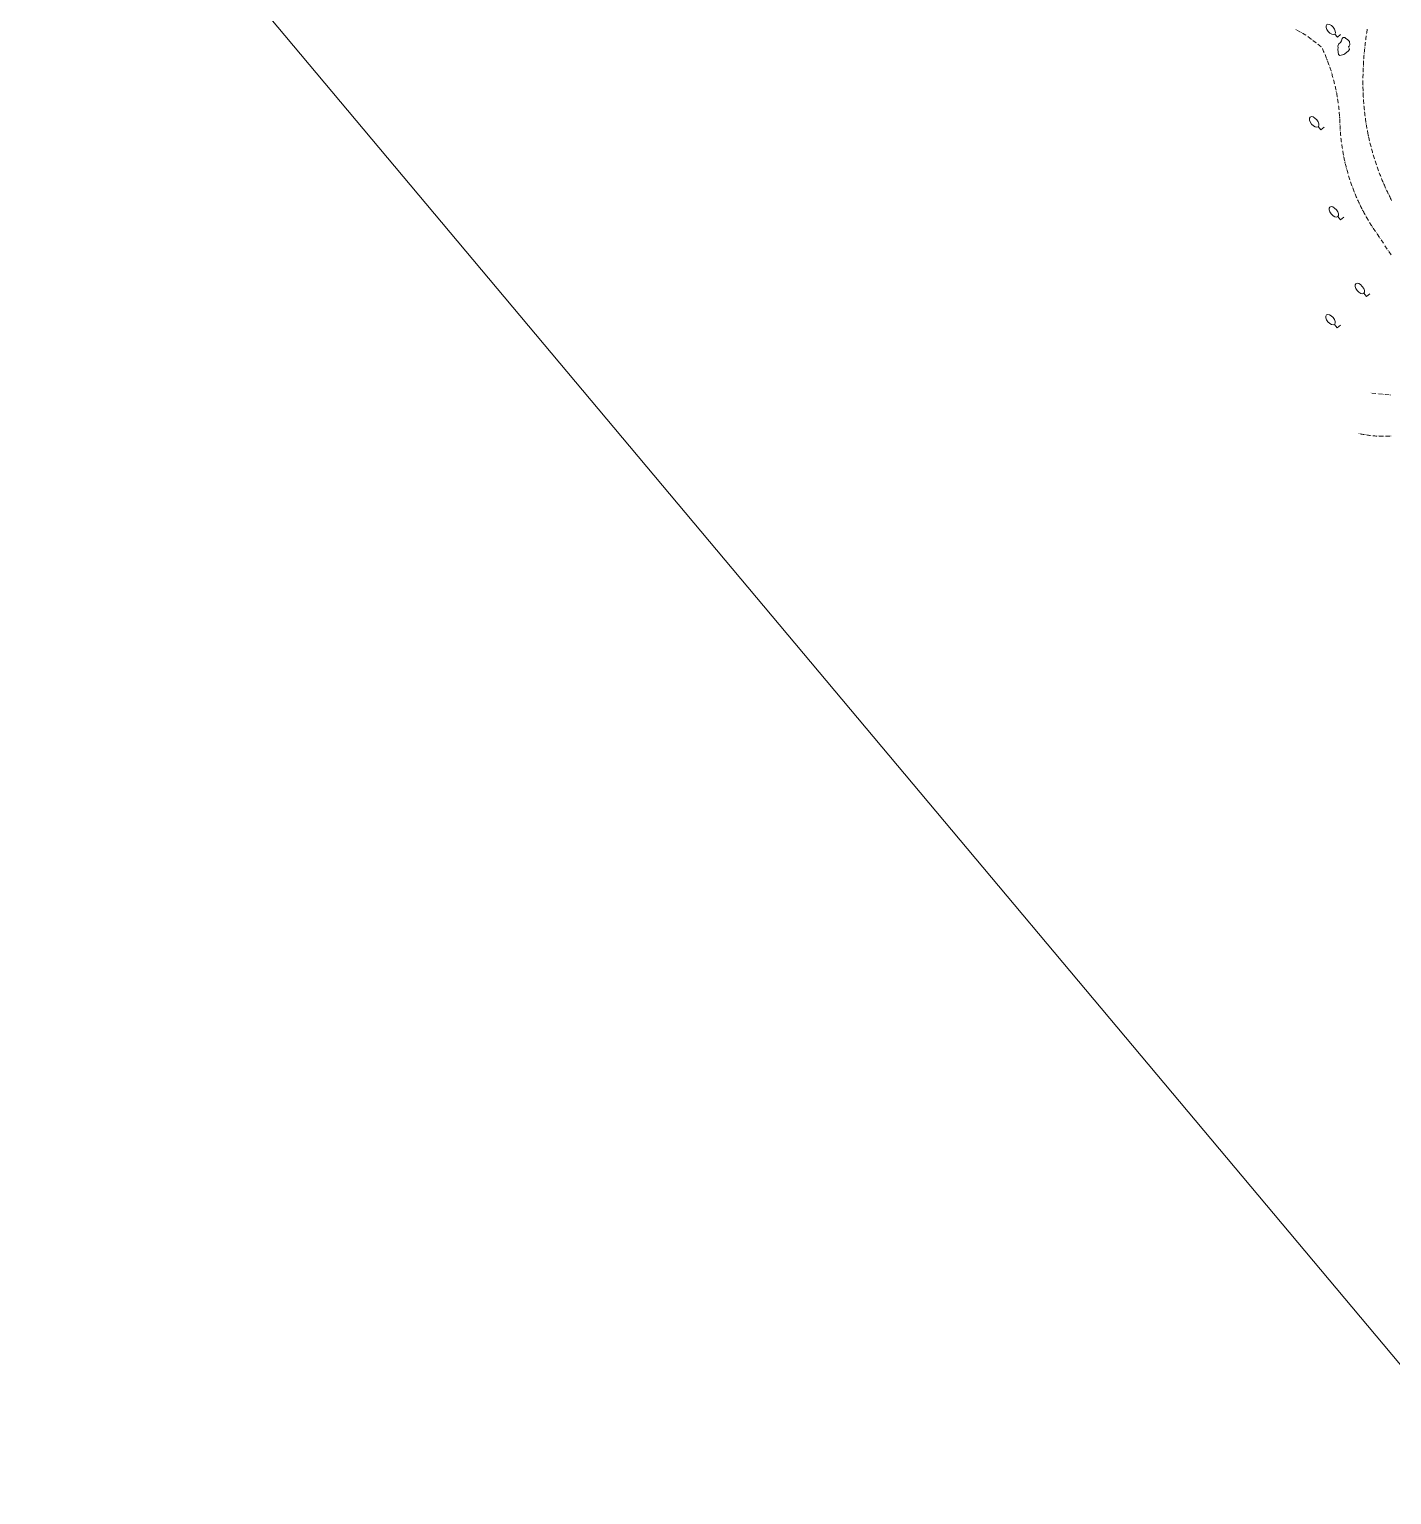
# Model space of a CAD drawing. Header units: metres. Extents: x -10443 to -4073, y -33280 to -26846.
# Drawn here: x -8122.3 to -7958.4, y -29814.5 to -29638.2 of the extents above; entities that cross this region are included whole.
import ezdxf

# ---------------------------------------------------------------- set-up
doc = ezdxf.new("R2010")
doc.units = ezdxf.units.M
doc.header["$MEASUREMENT"] = 0
doc.linetypes.add('CONTINUOUS_1', pattern=[0])
doc.linetypes.add('CONTINUOUS_2', pattern=[0])
for name, color, linetype, lineweight in [('メッシュ', 241, 'CONTINUOUS_2', 18), ('園路', 241, 'CONTINUOUS_2', 18), ('木', 254, 'CONTINUOUS_2', 18), ('石', 241, 'CONTINUOUS_2', 18)]:
    doc.layers.add(name, color=color, linetype=linetype, lineweight=lineweight)

msp = doc.modelspace()

# ---------------------------------------------------------------- hatches: boundary and pattern name
at = {"layer": '園路', "linetype": 'CONTINUOUS_1', "lineweight": 18}
for points in [[(-7969.91, -29638.25, 1), (-7969.92, -29638.25, 1)], [(-7969.24, -29638.63, 1), (-7969.26, -29638.63, 1)], [(-7968.58, -29639.01, 1), (-7968.59, -29639.01, 1)], [(-7961.42, -29638.85, 1), (-7961.43, -29638.85, 1)], [(-7967.98, -29639.47, 1), (-7968, -29639.47, 1)], [(-7967.38, -29639.94, 1), (-7967.4, -29639.94, 1)], [(-7966.78, -29640.4, 1), (-7966.8, -29640.4, 1)], [(-7961.62, -29640.39, 1), (-7961.63, -29640.39, 1)], [(-7961.52, -29639.62, 1), (-7961.54, -29639.62, 1)], [(-7966.46, -29641.13, 1), (-7966.47, -29641.13, 1)], [(-7966.16, -29641.87, 1), (-7966.18, -29641.87, 1)], [(-7965.89, -29642.62, 1), (-7965.9, -29642.62, 1)], [(-7961.75, -29641.93, 1), (-7961.77, -29641.93, 1)], [(-7961.69, -29641.16, 1), (-7961.71, -29641.16, 1)], [(-7965.64, -29643.37, 1), (-7965.65, -29643.37, 1)], [(-7965.42, -29644.14, 1), (-7965.43, -29644.14, 1)], [(-7961.84, -29644.25, 1), (-7961.85, -29644.25, 1)], [(-7961.82, -29643.48, 1), (-7961.84, -29643.48, 1)], [(-7961.8, -29642.7, 1), (-7961.81, -29642.7, 1)], [(-7965.22, -29644.91, 1), (-7965.24, -29644.91, 1)], [(-7965.05, -29645.69, 1), (-7965.07, -29645.69, 1)], [(-7961.84, -29645.02, 1), (-7961.85, -29645.02, 1)], [(-7961.82, -29645.8, 1), (-7961.83, -29645.8, 1)], [(-7964.91, -29646.48, 1), (-7964.92, -29646.48, 1)], [(-7964.79, -29647.26, 1), (-7964.81, -29647.26, 1)], [(-7961.78, -29646.55, 1), (-7961.8, -29646.55, 1)], [(-7961.73, -29647.3, 1), (-7961.75, -29647.3, 1)], [(-7964.71, -29648.06, 1), (-7964.72, -29648.06, 1)], [(-7964.64, -29648.85, 1), (-7964.66, -29648.85, 1)], [(-7964.61, -29649.65, 1), (-7964.62, -29649.65, 1)], [(-7961.66, -29648.05, 1), (-7961.68, -29648.05, 1)], [(-7961.57, -29648.8, 1), (-7961.59, -29648.8, 1)], [(-7961.46, -29649.54, 1), (-7961.48, -29649.54, 1)], [(-7964.57, -29650.42, 1), (-7964.58, -29650.42, 1)], [(-7964.5, -29651.19, 1), (-7964.52, -29651.19, 1)], [(-7961.33, -29650.28, 1), (-7961.35, -29650.28, 1)], [(-7961.19, -29651.02, 1), (-7961.2, -29651.02, 1)], [(-7964.41, -29651.95, 1), (-7964.43, -29651.95, 1)], [(-7964.3, -29652.72, 1), (-7964.32, -29652.72, 1)], [(-7961.02, -29651.76, 1), (-7961.04, -29651.76, 1)], [(-7960.84, -29652.49, 1), (-7960.86, -29652.49, 1)], [(-7964.16, -29653.47, 1), (-7964.18, -29653.47, 1)], [(-7964, -29654.23, 1), (-7964.02, -29654.23, 1)], [(-7963.82, -29654.98, 1), (-7963.83, -29654.98, 1)], [(-7960.64, -29653.21, 1), (-7960.65, -29653.21, 1)], [(-7960.42, -29653.93, 1), (-7960.44, -29653.93, 1)], [(-7960.18, -29654.65, 1), (-7960.2, -29654.65, 1)], [(-7963.61, -29655.72, 1), (-7963.62, -29655.72, 1)], [(-7963.38, -29656.45, 1), (-7963.39, -29656.45, 1)], [(-7959.93, -29655.36, 1), (-7959.94, -29655.36, 1)], [(-7959.66, -29656.06, 1), (-7959.67, -29656.06, 1)], [(-7963.12, -29657.18, 1), (-7963.14, -29657.18, 1)], [(-7962.84, -29657.9, 1), (-7962.86, -29657.9, 1)], [(-7959.37, -29656.75, 1), (-7959.38, -29656.75, 1)], [(-7959.06, -29657.44, 1), (-7959.07, -29657.44, 1)], [(-7958.73, -29658.12, 1), (-7958.75, -29658.12, 1)], [(-7962.54, -29658.61, 1), (-7962.56, -29658.61, 1)], [(-7962.22, -29659.31, 1), (-7962.23, -29659.31, 1)], [(-7961.87, -29660, 1), (-7961.89, -29660, 1)], [(-7958.39, -29658.79, 1), (-7958.41, -29658.79, 1)], [(-7961.51, -29660.68, 1), (-7961.52, -29660.68, 1)], [(-7961.12, -29661.34, 1), (-7961.13, -29661.34, 1)], [(-7960.71, -29662, 1), (-7960.72, -29662, 1)], [(-7960.24, -29662.7, 1), (-7960.25, -29662.7, 1)], [(-7959.76, -29663.4, 1), (-7959.78, -29663.4, 1)], [(-7959.29, -29664.11, 1), (-7959.3, -29664.11, 1)], [(-7958.82, -29664.81, 1), (-7958.83, -29664.81, 1)], [(-7960.92, -29681.96, 1), (-7960.94, -29681.96, 1)], [(-7960.12, -29682.04, 1), (-7960.14, -29682.04, 1)], [(-7959.33, -29682.13, 1), (-7959.34, -29682.13, 1)], [(-7958.53, -29682.21, 1), (-7958.55, -29682.21, 1)], [(-7962.33, -29686.85, 1), (-7962.34, -29686.85, 1)], [(-7961.57, -29686.99, 1), (-7961.58, -29686.99, 1)], [(-7960.8, -29687.09, 1), (-7960.81, -29687.09, 1)], [(-7960.03, -29687.15, 1), (-7960.04, -29687.15, 1)], [(-7959.25, -29687.17, 1), (-7959.27, -29687.17, 1)], [(-7958.48, -29687.15, 1), (-7958.49, -29687.15, 1)]]:
    msp.add_hatch(color=241, dxfattribs=at).paths.add_polyline_path(points, flags=0)

# ---------------------------------------------------------------- linework, layer by layer
at = {"layer": 'メッシュ', "color": 241, "linetype": 'CONTINUOUS_1', "lineweight": 18}
msp.add_line((-8122.29, -29602.3), (-7944.24, -29814.49), dxfattribs=at)
at = {"layer": '園路', "color": 1, "linetype": 'CONTINUOUS_1', "lineweight": 18}
for p, q in [((-7969.36, -29638.56), (-7969.8, -29638.31)), ((-7968.7, -29638.94), (-7969.14, -29638.7)), ((-7968.09, -29639.39), (-7968.49, -29639.09)), ((-7967.49, -29639.86), (-7967.89, -29639.55)), ((-7966.89, -29640.32), (-7967.29, -29640.01)), ((-7960.34, -29662.56), (-7960.62, -29662.14)), ((-7959.87, -29663.26), (-7960.15, -29662.84)), ((-7959.39, -29663.96), (-7959.67, -29663.55)), ((-7958.92, -29664.66), (-7959.2, -29664.25)), ((-7958.45, -29665.37), (-7958.73, -29664.95)), ((-7960.78, -29681.98), (-7960.28, -29682.03)), ((-7959.98, -29682.06), (-7959.48, -29682.11)), ((-7959.19, -29682.15), (-7958.69, -29682.2))]:
    msp.add_line(p, q, dxfattribs=at)
for centre in [(-7969.91, -29638.25), (-7969.25, -29638.63), (-7968.59, -29639.01), (-7961.42, -29638.85), (-7967.99, -29639.47), (-7967.39, -29639.94), (-7966.79, -29640.4), (-7961.62, -29640.39), (-7961.53, -29639.62), (-7966.47, -29641.13), (-7966.17, -29641.87), (-7965.89, -29642.62), (-7961.76, -29641.93), (-7961.7, -29641.16), (-7965.65, -29643.37), (-7965.42, -29644.14), (-7961.85, -29644.25), (-7961.83, -29643.48), (-7961.8, -29642.7), (-7965.23, -29644.91), (-7965.06, -29645.69), (-7961.84, -29645.02), (-7961.83, -29645.8), (-7964.92, -29646.48), (-7964.8, -29647.26), (-7961.79, -29646.55), (-7961.74, -29647.3), (-7964.71, -29648.06), (-7964.65, -29648.85), (-7964.62, -29649.65), (-7961.67, -29648.05), (-7961.58, -29648.8), (-7961.47, -29649.54), (-7964.58, -29650.42), (-7964.51, -29651.19), (-7961.34, -29650.28), (-7961.2, -29651.02), (-7964.42, -29651.95), (-7964.31, -29652.72), (-7961.03, -29651.76), (-7960.85, -29652.49), (-7964.17, -29653.47), (-7964.01, -29654.23), (-7963.82, -29654.98), (-7960.65, -29653.21), (-7960.43, -29653.93), (-7960.19, -29654.65), (-7963.62, -29655.72), (-7963.38, -29656.45), (-7959.94, -29655.36), (-7959.66, -29656.06), (-7963.13, -29657.18), (-7962.85, -29657.9), (-7959.37, -29656.75), (-7959.07, -29657.44), (-7958.74, -29658.12), (-7962.55, -29658.61), (-7962.23, -29659.31), (-7961.88, -29660), (-7958.4, -29658.79), (-7961.51, -29660.68), (-7961.13, -29661.34), (-7960.72, -29662), (-7960.24, -29662.7), (-7959.77, -29663.4), (-7959.3, -29664.11), (-7958.82, -29664.81), (-7960.93, -29681.96), (-7960.13, -29682.04), (-7959.33, -29682.13), (-7958.54, -29682.21), (-7962.33, -29686.85), (-7961.57, -29686.99), (-7960.81, -29687.09), (-7960.03, -29687.15), (-7959.26, -29687.17), (-7958.49, -29687.15)]:
    msp.add_circle(centre, 0.0075, dxfattribs=at)
for centre, radius, start, end in [((-7923.66, -29644.52), 38.19, 171.6735, 172.4236), ((-7923.66, -29644.52), 38.19, 170.5125, 171.2626), ((-7987.96, -29650.26), 23.35, 23.3755, 24.6022), ((-7923.66, -29644.52), 38.19, 173.9954, 174.7455), ((-7923.66, -29644.52), 38.19, 172.8344, 173.5846), ((-7987.96, -29650.26), 23.35, 21.4191, 22.6458), ((-7987.96, -29650.26), 23.35, 19.4627, 20.6894), ((-7923.66, -29644.52), 38.19, 176.3173, 177.0675), ((-7923.66, -29644.52), 38.19, 175.1564, 175.9065), ((-7987.96, -29650.26), 23.35, 17.5063, 18.733), ((-7987.96, -29650.26), 23.35, 15.5499, 16.7766), ((-7987.96, -29650.26), 23.35, 13.5935, 14.8202), ((-7923.66, -29644.52), 38.19, 179.8003, 180.5504), ((-7923.66, -29644.52), 38.19, 178.6393, 179.3894), ((-7923.66, -29644.52), 38.19, 177.4783, 178.2284), ((-7987.96, -29650.26), 23.35, 11.6371, 12.8638), ((-7987.96, -29650.26), 23.35, 9.6807, 10.9074), ((-7923.66, -29644.52), 38.19, 180.9612, 181.7113), ((-7931.81, -29644.83), 30.03, 182.0832, 183.0372), ((-7987.96, -29650.26), 23.35, 7.7243, 8.951), ((-7987.96, -29650.26), 23.35, 5.7679, 6.9946), ((-7931.81, -29644.83), 30.03, 183.5199, 184.4739), ((-7931.81, -29644.83), 30.03, 184.9566, 185.9105), ((-7987.96, -29650.26), 23.35, 3.8115, 5.0382), ((-7987.96, -29650.26), 23.35, 1.8551, 3.0818), ((-7931.81, -29644.83), 30.03, 186.3932, 187.3472), ((-7931.81, -29644.83), 30.03, 187.8299, 188.7839), ((-7931.81, -29644.83), 30.03, 189.2666, 190.2205), ((-7940.27, -29648.75), 24.36, 182.4289, 183.605), ((-7940.27, -29648.75), 24.36, 184.2425, 185.4185), ((-7940.27, -29648.75), 24.36, 186.056, 187.2321), ((-7931.81, -29644.83), 30.03, 190.7032, 191.6572), ((-7931.81, -29644.83), 30.03, 192.1399, 193.0939), ((-7940.27, -29648.75), 24.36, 187.8695, 189.0456), ((-7940.27, -29648.75), 24.36, 189.683, 190.8591), ((-7931.81, -29644.83), 30.03, 193.5766, 194.5306), ((-7931.81, -29644.83), 30.03, 195.0132, 195.9672), ((-7940.27, -29648.75), 24.36, 191.4966, 192.6726), ((-7940.27, -29648.75), 24.36, 193.3101, 194.4862), ((-7931.81, -29644.83), 30.03, 196.4499, 197.4039), ((-7931.81, -29644.83), 30.03, 197.8866, 198.8406), ((-7931.81, -29644.83), 30.03, 199.3232, 200.2772), ((-7940.27, -29648.75), 24.36, 195.1236, 196.2997), ((-7940.27, -29648.75), 24.36, 196.9371, 198.1132), ((-7940.27, -29648.75), 24.36, 198.7507, 199.9268), ((-7931.81, -29644.83), 30.03, 200.7599, 201.7139), ((-7931.81, -29644.83), 30.03, 202.1966, 203.1506), ((-7940.27, -29648.75), 24.36, 200.5642, 201.7403), ((-7940.27, -29648.75), 24.36, 202.3777, 203.5538), ((-7931.81, -29644.83), 30.03, 203.6332, 204.5872), ((-7931.81, -29644.83), 30.03, 205.0699, 206.0239), ((-7931.81, -29644.83), 30.03, 206.5066, 207.4606), ((-7940.27, -29648.75), 24.36, 204.1913, 205.3673), ((-7940.27, -29648.75), 24.36, 206.0048, 207.1809), ((-7940.27, -29648.75), 24.36, 207.8183, 208.9944), ((-7940.27, -29648.75), 24.36, 209.6318, 210.8079), ((-7940.27, -29648.75), 24.36, 211.4454, 212.6214), ((-7959.28, -29672.72), 14.46, 258.3599, 260.3415), ((-7959.28, -29672.72), 14.46, 261.4291, 263.4107), ((-7959.28, -29672.72), 14.46, 264.4982, 266.4798), ((-7959.28, -29672.72), 14.46, 267.5673, 269.5489), ((-7959.28, -29672.72), 14.46, 270.6364, 272.6181)]:
    msp.add_arc(centre, radius, start, end, dxfattribs=at)
at = {"layer": '木', "color": 1, "linetype": 'CONTINUOUS_1', "lineweight": 18}
for p, q in [((-7964.93, -29639.18), (-7965.25, -29638.8)), ((-7964.54, -29638.86), (-7964.93, -29639.18)), ((-7966.91, -29650.32), (-7967.24, -29649.93)), ((-7966.53, -29649.99), (-7966.91, -29650.32)), ((-7964.54, -29661.14), (-7964.86, -29660.76)), ((-7964.16, -29660.82), (-7964.54, -29661.14)), ((-7961.42, -29670.35), (-7961.75, -29669.97)), ((-7961.04, -29670.03), (-7961.42, -29670.35)), ((-7964.95, -29674.12), (-7965.27, -29673.74)), ((-7964.56, -29673.8), (-7964.95, -29674.12))]:
    msp.add_line(p, q, dxfattribs=at)
for centre in [(-7965.73, -29638.23), (-7967.72, -29649.36), (-7965.35, -29660.18), (-7962.23, -29669.4), (-7965.75, -29673.16)]:
    msp.add_ellipse(centre, major_axis=(-0.482, 0.575), ratio=0.533333, dxfattribs=at)
at = {"layer": '石', "color": 4, "linetype": 'CONTINUOUS_2', "lineweight": 18, "flags": 128}
msp.add_lwpolyline([(-7963.93, -29639.29), (-7963.65, -29639.48), (-7963.46, -29639.71), (-7963.43, -29640.09), (-7963.49, -29640.26), (-7963.57, -29640.34), (-7963.49, -29640.48), (-7963.47, -29640.66), (-7963.63, -29640.85), (-7963.79, -29640.97), (-7964.02, -29641.18), (-7964.16, -29641.27), (-7964.64, -29641.38), (-7964.77, -29641.25), (-7964.88, -29640.65), (-7964.81, -29640.4), (-7964.86, -29640.24), (-7964.76, -29639.96), (-7964.56, -29639.81), (-7964.42, -29639.59), (-7964.33, -29639.31), (-7964.21, -29639.21), (-7964.03, -29639.2), (-7963.93, -29639.29)], dxfattribs=at)

doc.saveas('drawing.dxf')
